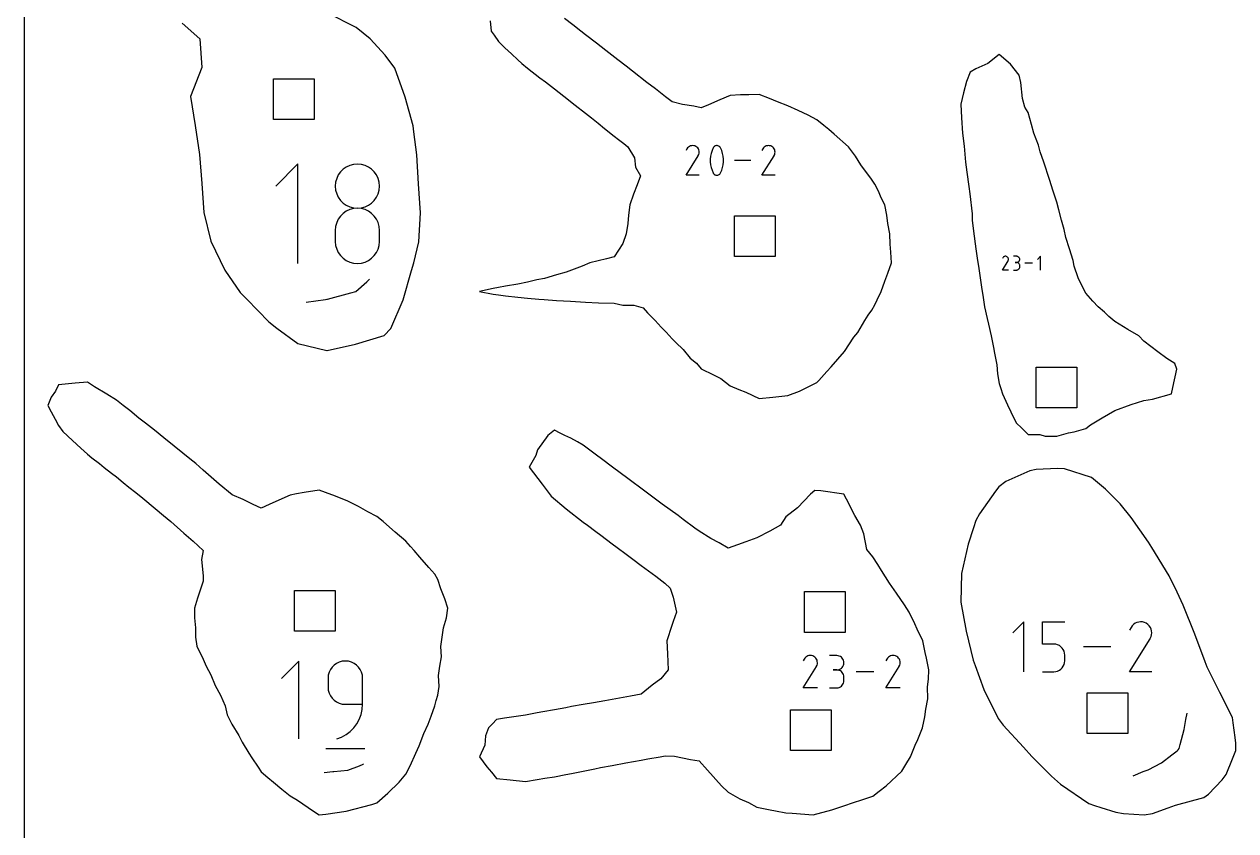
# Model space of a CAD drawing. Extents: x 0 to 12.2, y 0 to 12.
# Drawn here: x 0 to 4.762, y 4.791 to 7.96 of the extents above; entities that cross this region are included whole.
import ezdxf

# ---------------------------------------------------------------- set-up
doc = ezdxf.new("R2010")
doc.units = 0

msp = doc.modelspace()

# ---------------------------------------------------------------- linework, layer by layer
at = {"layer": 'annotation', "color": 1}
for p, q in [((2.610657, 7.47714), (2.60742, 7.473946)), ((2.614335, 7.479676), (2.610657, 7.47714)), ((2.618354, 7.481528), (2.614335, 7.479676)), ((2.622617, 7.482672), (2.618354, 7.481528)), ((2.627026, 7.483081), (2.622617, 7.482672)), ((2.631481, 7.48273), (2.627026, 7.483081)), ((2.635884, 7.481594), (2.631481, 7.48273)), ((2.640137, 7.479647), (2.635884, 7.481594)), ((2.643941, 7.476946), (2.640137, 7.479647)), ((2.640137, 7.479647), (2.640137, 7.479647)), ((2.647122, 7.473704), (2.643941, 7.476946)), ((2.711316, 7.478488), (2.70944, 7.476355)), ((2.7135, 7.48023), (2.711316, 7.478488)), ((2.71593, 7.481561), (2.7135, 7.48023)), ((2.718545, 7.48246), (2.71593, 7.481561)), ((2.721282, 7.482906), (2.718545, 7.48246)), ((2.724079, 7.48288), (2.721282, 7.482906)), ((2.726874, 7.482359), (2.724079, 7.48288)), ((2.729605, 7.481324), (2.726874, 7.482359)), ((2.730651, 7.480775), (2.729605, 7.481324)), ((2.729605, 7.481324), (2.729605, 7.481324)), ((2.731654, 7.480144), (2.730651, 7.480775)), ((2.73261, 7.479436), (2.731654, 7.480144)), ((2.733514, 7.478657), (2.73261, 7.479436)), ((2.734362, 7.477811), (2.733514, 7.478657)), ((2.735147, 7.476903), (2.734362, 7.477811)), ((2.735866, 7.475939), (2.735147, 7.476903)), ((2.908901, 7.47714), (2.905664, 7.473946)), ((2.912578, 7.479676), (2.908901, 7.47714)), ((2.916598, 7.481528), (2.912578, 7.479676)), ((2.920861, 7.482672), (2.916598, 7.481528)), ((2.925269, 7.483081), (2.920861, 7.482672)), ((2.929724, 7.48273), (2.925269, 7.483081)), ((2.934128, 7.481594), (2.929724, 7.48273)), ((2.938381, 7.479647), (2.934128, 7.481594)), ((2.942185, 7.476946), (2.938381, 7.479647)), ((2.938381, 7.479647), (2.938381, 7.479647)), ((2.945366, 7.473704), (2.942185, 7.476946)), ((2.60125, 7.366501), (2.649093, 7.443523)), ((2.604722, 7.470121), (2.601323, 7.463599)), ((2.60742, 7.473946), (2.604722, 7.470121)), ((2.649651, 7.470022), (2.647122, 7.473704)), ((2.649093, 7.443523), (2.649151, 7.443594)), ((2.649093, 7.443523), (2.649093, 7.443523)), ((2.649151, 7.443594), (2.649206, 7.443665)), ((2.649206, 7.443665), (2.649258, 7.443738)), ((2.649258, 7.443738), (2.64931, 7.443812)), ((2.64931, 7.443812), (2.64936, 7.443889)), ((2.64936, 7.443889), (2.649409, 7.443968)), ((2.649409, 7.443968), (2.649457, 7.444052)), ((2.649457, 7.444052), (2.649506, 7.44414)), ((2.649506, 7.44414), (2.649554, 7.444232)), ((2.649554, 7.444232), (2.65153, 7.448473)), ((2.649554, 7.444232), (2.649554, 7.444232)), ((2.6515, 7.465998), (2.649651, 7.470022)), ((2.65264, 7.461732), (2.6515, 7.465998)), ((2.65153, 7.448473), (2.652684, 7.45287)), ((2.653044, 7.457323), (2.65264, 7.461732)), ((2.652684, 7.45287), (2.653044, 7.457323)), ((2.69788, 7.441497), (2.696763, 7.430332)), ((2.696763, 7.430332), (2.696763, 7.419121)), ((2.700115, 7.452529), (2.69788, 7.441497)), ((2.703466, 7.463343), (2.700115, 7.452529)), ((2.707935, 7.473853), (2.703466, 7.463343)), ((2.70944, 7.476355), (2.707935, 7.473853)), ((2.707935, 7.473853), (2.707935, 7.473853)), ((2.736514, 7.474923), (2.735866, 7.475939)), ((2.737085, 7.47386), (2.736514, 7.474923)), ((2.741575, 7.463329), (2.737085, 7.47386)), ((2.737085, 7.47386), (2.737085, 7.47386)), ((2.744943, 7.452499), (2.741575, 7.463329)), ((2.747189, 7.441455), (2.744943, 7.452499)), ((2.748311, 7.430285), (2.747189, 7.441455)), ((2.748311, 7.419074), (2.748311, 7.430285)), ((2.899493, 7.366501), (2.947337, 7.443523)), ((2.902966, 7.470121), (2.899567, 7.463599)), ((2.905664, 7.473946), (2.902966, 7.470121)), ((2.947895, 7.470022), (2.945366, 7.473704)), ((2.947337, 7.443523), (2.947394, 7.443594)), ((2.947337, 7.443523), (2.947337, 7.443523)), ((2.947394, 7.443594), (2.947449, 7.443665)), ((2.947449, 7.443665), (2.947502, 7.443738)), ((2.947502, 7.443738), (2.947553, 7.443812)), ((2.947553, 7.443812), (2.947603, 7.443889)), ((2.947603, 7.443889), (2.947652, 7.443968)), ((2.947652, 7.443968), (2.947701, 7.444052)), ((2.947701, 7.444052), (2.947749, 7.44414)), ((2.947749, 7.44414), (2.947798, 7.444232)), ((2.947798, 7.444232), (2.949773, 7.448473)), ((2.947798, 7.444232), (2.947798, 7.444232)), ((2.949744, 7.465998), (2.947895, 7.470022)), ((2.950884, 7.461732), (2.949744, 7.465998)), ((2.949773, 7.448473), (2.950927, 7.45287)), ((2.951288, 7.457323), (2.950884, 7.461732)), ((2.950927, 7.45287), (2.951288, 7.457323)), ((1.075984, 7.411158), (0.989031, 7.324182)), ((1.075984, 7.020033), (1.075984, 7.411158)), ((1.253565, 7.390234), (1.243092, 7.379769)), ((1.265689, 7.398807), (1.253565, 7.390234)), ((1.279217, 7.405237), (1.265689, 7.398807)), ((1.293903, 7.409278), (1.279217, 7.405237)), ((1.309498, 7.41068), (1.293903, 7.409278)), ((1.325093, 7.409278), (1.309498, 7.41068)), ((1.309498, 7.41068), (1.309498, 7.41068)), ((1.339778, 7.405237), (1.325093, 7.409278)), ((1.353306, 7.398807), (1.339778, 7.405237)), ((1.36543, 7.390234), (1.353306, 7.398807)), ((1.375903, 7.379769), (1.36543, 7.390234)), ((2.696763, 7.419121), (2.69788, 7.40795)), ((2.69788, 7.40795), (2.700115, 7.396905)), ((2.700115, 7.396905), (2.703466, 7.386073)), ((2.703466, 7.386073), (2.707935, 7.37554)), ((2.737085, 7.375548), (2.741575, 7.386059)), ((2.741575, 7.386059), (2.744943, 7.396875)), ((2.744943, 7.396875), (2.747189, 7.407908)), ((2.747189, 7.407908), (2.748311, 7.419074)), ((2.855777, 7.424793), (2.792032, 7.424793)), ((1.224045, 7.339501), (1.222643, 7.323949)), ((1.228085, 7.354154), (1.224045, 7.339501)), ((1.234516, 7.36766), (1.228085, 7.354154)), ((1.243092, 7.379769), (1.234516, 7.36766)), ((1.384479, 7.36766), (1.375903, 7.379769)), ((1.39091, 7.354154), (1.384479, 7.36766)), ((1.39495, 7.339501), (1.39091, 7.354154)), ((1.396352, 7.323949), (1.39495, 7.339501)), ((2.653027, 7.366501), (2.60125, 7.366501)), ((2.707935, 7.37554), (2.707935, 7.37554)), ((2.707935, 7.37554), (2.708504, 7.37448)), ((2.708504, 7.37448), (2.709147, 7.373469)), ((2.709147, 7.373469), (2.709861, 7.37251)), ((2.709861, 7.37251), (2.710642, 7.371608)), ((2.710642, 7.371608), (2.71149, 7.370764)), ((2.71149, 7.370764), (2.7124, 7.369982)), ((2.7124, 7.369982), (2.71337, 7.369266)), ((2.71337, 7.369266), (2.714398, 7.368617)), ((2.714398, 7.368617), (2.71548, 7.368039)), ((2.71548, 7.368039), (2.71548, 7.368039)), ((2.71548, 7.368039), (2.71819, 7.367026)), ((2.71819, 7.367026), (2.720969, 7.366523)), ((2.720969, 7.366523), (2.723754, 7.366509)), ((2.723754, 7.366509), (2.726483, 7.366964)), ((2.726483, 7.366964), (2.729093, 7.367866)), ((2.729093, 7.367866), (2.731521, 7.369197)), ((2.731521, 7.369197), (2.733704, 7.370934)), ((2.733704, 7.370934), (2.73558, 7.373058)), ((2.73558, 7.373058), (2.737085, 7.375548)), ((2.737085, 7.375548), (2.737085, 7.375548)), ((2.951271, 7.366501), (2.899493, 7.366501)), ((1.222643, 7.323949), (1.222643, 7.323949)), ((1.222643, 7.323949), (1.224046, 7.308324)), ((1.224046, 7.308324), (1.228088, 7.293614)), ((1.228088, 7.293614), (1.234521, 7.280065)), ((1.384474, 7.280065), (1.390908, 7.293614)), ((1.390908, 7.293614), (1.394949, 7.308324)), ((1.394949, 7.308324), (1.396352, 7.323949)), ((1.396352, 7.323949), (1.396352, 7.323949)), ((1.234521, 7.280065), (1.2431, 7.267925)), ((1.2431, 7.267925), (1.253575, 7.257439)), ((1.253575, 7.257439), (1.2657, 7.248854)), ((1.2657, 7.248854), (1.279227, 7.242417)), ((1.279227, 7.242417), (1.293909, 7.238374)), ((1.325086, 7.238374), (1.339768, 7.242417)), ((1.339768, 7.242417), (1.353295, 7.248854)), ((1.353295, 7.248854), (1.36542, 7.257439)), ((1.36542, 7.257439), (1.375895, 7.267925)), ((1.375895, 7.267925), (1.384474, 7.280065)), ((1.234516, 7.193886), (1.228085, 7.180342)), ((1.243092, 7.206023), (1.234516, 7.193886)), ((1.253565, 7.216507), (1.243092, 7.206023)), ((1.265689, 7.22509), (1.253565, 7.216507)), ((1.279217, 7.231527), (1.265689, 7.22509)), ((1.293903, 7.235569), (1.279217, 7.231527)), ((1.309498, 7.236972), (1.293903, 7.235569)), ((1.293909, 7.238374), (1.309498, 7.236972)), ((1.309498, 7.236972), (1.325086, 7.238374)), ((1.325093, 7.23557), (1.309498, 7.236972)), ((1.309498, 7.236972), (1.309498, 7.236972)), ((1.309498, 7.236972), (1.309498, 7.236972)), ((1.339778, 7.23153), (1.325093, 7.23557)), ((1.353306, 7.225096), (1.339778, 7.23153)), ((1.36543, 7.216515), (1.353306, 7.225096)), ((1.375903, 7.206033), (1.36543, 7.216515)), ((1.384479, 7.193897), (1.375903, 7.206033)), ((1.39091, 7.180352), (1.384479, 7.193897)), ((1.224045, 7.165637), (1.222643, 7.15002)), ((1.222643, 7.15002), (1.222643, 7.106752)), ((1.228085, 7.180342), (1.224045, 7.165637)), ((1.39495, 7.165644), (1.39091, 7.180352)), ((1.396352, 7.15002), (1.39495, 7.165644)), ((1.396352, 7.106752), (1.396352, 7.15002)), ((1.396352, 7.15002), (1.396352, 7.15002)), ((1.222643, 7.106752), (1.222643, 7.106752)), ((1.222643, 7.106752), (1.224046, 7.091135)), ((1.394949, 7.091135), (1.396352, 7.106752)), ((1.224046, 7.091135), (1.228088, 7.076448)), ((1.228088, 7.076448), (1.234521, 7.062932)), ((1.234521, 7.062932), (1.2431, 7.05083)), ((1.2431, 7.05083), (1.253575, 7.040385)), ((1.36542, 7.040385), (1.375895, 7.05083)), ((1.375895, 7.05083), (1.384474, 7.062932)), ((1.384474, 7.062932), (1.390908, 7.076448)), ((1.390908, 7.076448), (1.394949, 7.091135)), ((3.854586, 7.047979), (3.852611, 7.04745)), ((3.856628, 7.048169), (3.854586, 7.047979)), ((3.858692, 7.048006), (3.856628, 7.048169)), ((3.860732, 7.04748), (3.858692, 7.048006)), ((3.900921, 7.048108), (3.888928, 7.048108)), ((3.903078, 7.047914), (3.900921, 7.048108)), ((3.905107, 7.047356), (3.903078, 7.047914)), ((3.994953, 7.04817), (3.982947, 7.036161)), ((3.994953, 6.994166), (3.994953, 7.04817)), ((1.253575, 7.040385), (1.2657, 7.031839)), ((1.2657, 7.031839), (1.279227, 7.025435)), ((1.279227, 7.025435), (1.293909, 7.021415)), ((1.293909, 7.021415), (1.309498, 7.020021)), ((1.309498, 7.020021), (1.325086, 7.021415)), ((1.309498, 7.020021), (1.309498, 7.020021)), ((1.325086, 7.021415), (1.339768, 7.025435)), ((1.339768, 7.025435), (1.353295, 7.031839)), ((1.353295, 7.031839), (1.36542, 7.040385)), ((3.844688, 6.994165), (3.866851, 7.029844)), ((3.846297, 7.042165), (3.844722, 7.039144)), ((3.847546, 7.043937), (3.846297, 7.042165)), ((3.849046, 7.045417), (3.847546, 7.043937)), ((3.850749, 7.046591), (3.849046, 7.045417)), ((3.852611, 7.04745), (3.850749, 7.046591)), ((3.862702, 7.046578), (3.860732, 7.04748)), ((3.864464, 7.045327), (3.862702, 7.046578)), ((3.862702, 7.046578), (3.862702, 7.046578)), ((3.865937, 7.043825), (3.864464, 7.045327)), ((3.867109, 7.042119), (3.865937, 7.043825)), ((3.866851, 7.029844), (3.866877, 7.029877)), ((3.866851, 7.029844), (3.866851, 7.029844)), ((3.866877, 7.029877), (3.866902, 7.02991)), ((3.866902, 7.02991), (3.866927, 7.029944)), ((3.866927, 7.029944), (3.866951, 7.029978)), ((3.866951, 7.029978), (3.866974, 7.030014)), ((3.866974, 7.030014), (3.866997, 7.030051)), ((3.866997, 7.030051), (3.867019, 7.030089)), ((3.867019, 7.030089), (3.867041, 7.03013)), ((3.867041, 7.03013), (3.867064, 7.030173)), ((3.867064, 7.030173), (3.867979, 7.032138)), ((3.867064, 7.030173), (3.867064, 7.030173)), ((3.867965, 7.040255), (3.867109, 7.042119)), ((3.868494, 7.038279), (3.867965, 7.040255)), ((3.867979, 7.032138), (3.868514, 7.034174)), ((3.868681, 7.036237), (3.868494, 7.038279)), ((3.868514, 7.034174), (3.868681, 7.036237)), ((3.900921, 7.024123), (3.894916, 7.024123)), ((3.894916, 7.024123), (3.900921, 7.024123)), ((3.900921, 7.024123), (3.903078, 7.024316)), ((3.903078, 7.023929), (3.900921, 7.024123)), ((3.900921, 7.024123), (3.900921, 7.024123)), ((3.903078, 7.024316), (3.905107, 7.024875)), ((3.905107, 7.023371), (3.903078, 7.023929)), ((3.906976, 7.046468), (3.905107, 7.047356)), ((3.905107, 7.024875), (3.906976, 7.025763)), ((3.906976, 7.022483), (3.905107, 7.023371)), ((3.908649, 7.045285), (3.906976, 7.046468)), ((3.906976, 7.025763), (3.908649, 7.026949)), ((3.908649, 7.0213), (3.906976, 7.022483)), ((3.910094, 7.04384), (3.908649, 7.045285)), ((3.908649, 7.026949), (3.910094, 7.028397)), ((3.910094, 7.019855), (3.908649, 7.0213)), ((3.911277, 7.042168), (3.910094, 7.04384)), ((3.910094, 7.028397), (3.911277, 7.030073)), ((3.911277, 7.018183), (3.910094, 7.019855)), ((3.912163, 7.040303), (3.911277, 7.042168)), ((3.911277, 7.030073), (3.912163, 7.031944)), ((3.912163, 7.016318), (3.911277, 7.018183)), ((3.911277, 7.000106), (3.912163, 7.001971)), ((3.91272, 7.038279), (3.912163, 7.040303)), ((3.912163, 7.031944), (3.91272, 7.033975)), ((3.91272, 7.014295), (3.912163, 7.016318)), ((3.912163, 7.001971), (3.91272, 7.003994)), ((3.912913, 7.036132), (3.91272, 7.038279)), ((3.91272, 7.033975), (3.912913, 7.036132)), ((3.912913, 7.012147), (3.91272, 7.014295)), ((3.91272, 7.003994), (3.912913, 7.006143)), ((3.912913, 7.036132), (3.912913, 7.036132)), ((3.912913, 7.006143), (3.912913, 7.012147)), ((3.912913, 7.012147), (3.912913, 7.012147)), ((3.962699, 7.021168), (3.93317, 7.021168)), ((1.347031, 6.948237), (1.356809, 6.95799)), ((3.868673, 6.994165), (3.844688, 6.994165)), ((3.888928, 6.994167), (3.900921, 6.994167)), ((3.900921, 6.994167), (3.903078, 6.994361)), ((3.900921, 6.994167), (3.900921, 6.994167)), ((3.903078, 6.994361), (3.905107, 6.994918)), ((3.905107, 6.994918), (3.906976, 6.995806)), ((3.906976, 6.995806), (3.908649, 6.996989)), ((3.908649, 6.996989), (3.910094, 6.998434)), ((3.910094, 6.998434), (3.911277, 7.000106)), ((1.28382, 6.904461), (1.303961, 6.910421)), ((1.303961, 6.910421), (1.347031, 6.948237)), ((1.108065, 6.867282), (1.183609, 6.878663)), ((1.183609, 6.878663), (1.18903, 6.879428)), ((1.18903, 6.879428), (1.190179, 6.879586)), ((1.190179, 6.879586), (1.191572, 6.87999)), ((1.191572, 6.87999), (1.28382, 6.904461)), ((3.929436, 5.611741), (3.88579, 5.568083)), ((3.929436, 5.415416), (3.929436, 5.611741)), ((4.003052, 5.524315), (4.003052, 5.611741)), ((4.003052, 5.611741), (4.090244, 5.611741)), ((4.350698, 5.58991), (4.344973, 5.578928)), ((4.355241, 5.596353), (4.350698, 5.58991)), ((4.360692, 5.601731), (4.355241, 5.596353)), ((4.366884, 5.606001), (4.360692, 5.601731)), ((4.373653, 5.609121), (4.366884, 5.606001)), ((4.380832, 5.611047), (4.373653, 5.609121)), ((4.388256, 5.611736), (4.380832, 5.611047)), ((4.395758, 5.611146), (4.388256, 5.611736)), ((4.403174, 5.609232), (4.395758, 5.611146)), ((4.410336, 5.605953), (4.403174, 5.609232)), ((4.416742, 5.601404), (4.410336, 5.605953)), ((4.410336, 5.605953), (4.410336, 5.605953)), ((4.422098, 5.595945), (4.416742, 5.601404)), ((4.426357, 5.589744), (4.422098, 5.595945)), ((4.429471, 5.582968), (4.426357, 5.589744)), ((4.431391, 5.575784), (4.429471, 5.582968)), ((4.432072, 5.568359), (4.431391, 5.575784)), ((4.046648, 5.524315), (4.003052, 5.524315)), ((4.054476, 5.523615), (4.046648, 5.524315)), ((4.344849, 5.415415), (4.425418, 5.54512)), ((4.425418, 5.54512), (4.425514, 5.545239)), ((4.425418, 5.54512), (4.425418, 5.54512)), ((4.425514, 5.545239), (4.425607, 5.545359)), ((4.425607, 5.545359), (4.425696, 5.545482)), ((4.425696, 5.545482), (4.425782, 5.545607)), ((4.425782, 5.545607), (4.425866, 5.545736)), ((4.425866, 5.545736), (4.425949, 5.545871)), ((4.425949, 5.545871), (4.426031, 5.546011)), ((4.426031, 5.546011), (4.426112, 5.546159)), ((4.426112, 5.546159), (4.426194, 5.546314)), ((4.426194, 5.546314), (4.42952, 5.553457)), ((4.426194, 5.546314), (4.426194, 5.546314)), ((4.42952, 5.553457), (4.431464, 5.560861)), ((4.431464, 5.560861), (4.432072, 5.568359)), ((3.079952, 5.477682), (3.075567, 5.475661)), ((3.084603, 5.47893), (3.079952, 5.477682)), ((3.089412, 5.479376), (3.084603, 5.47893)), ((3.094272, 5.478994), (3.089412, 5.479376)), ((3.099075, 5.477754), (3.094272, 5.478994)), ((3.103715, 5.47563), (3.099075, 5.477754)), ((3.19372, 5.479232), (3.165478, 5.479232)), ((3.198799, 5.478776), (3.19372, 5.479232)), ((3.203579, 5.477462), (3.198799, 5.478776)), ((3.207979, 5.475371), (3.203579, 5.477462)), ((3.405555, 5.477682), (3.40117, 5.475661)), ((3.410206, 5.47893), (3.405555, 5.477682)), ((3.415015, 5.479376), (3.410206, 5.47893)), ((3.419875, 5.478994), (3.415015, 5.479376)), ((3.424678, 5.477754), (3.419875, 5.478994)), ((3.429318, 5.47563), (3.424678, 5.477754)), ((4.061847, 5.521597), (4.054476, 5.523615)), ((4.068637, 5.518382), (4.061847, 5.521597)), ((4.074723, 5.514092), (4.068637, 5.518382)), ((4.07998, 5.50885), (4.074723, 5.514092)), ((4.084285, 5.502775), (4.07998, 5.50885)), ((4.087513, 5.495991), (4.084285, 5.502775)), ((4.089541, 5.488619), (4.087513, 5.495991)), ((4.090244, 5.48078), (4.089541, 5.488619)), ((4.090244, 5.459062), (4.090244, 5.48078)), ((4.090244, 5.48078), (4.090244, 5.48078)), ((4.271231, 5.513579), (4.163884, 5.513579)), ((1.079426, 5.45775), (1.011397, 5.389703)), ((1.079426, 5.151747), (1.079426, 5.45775)), ((1.210153, 5.433534), (1.203441, 5.424036)), ((1.218348, 5.441738), (1.210153, 5.433534)), ((1.227835, 5.448454), (1.218348, 5.441738)), ((1.238418, 5.45349), (1.227835, 5.448454)), ((1.249904, 5.456653), (1.238418, 5.45349)), ((1.2621, 5.45775), (1.249904, 5.456653)), ((1.274321, 5.456653), (1.2621, 5.45775)), ((1.2621, 5.45775), (1.2621, 5.45775)), ((1.285821, 5.45349), (1.274321, 5.456653)), ((1.296408, 5.448454), (1.285821, 5.45349)), ((1.305891, 5.441738), (1.296408, 5.448454)), ((1.314079, 5.433534), (1.305891, 5.441738)), ((1.32078, 5.424036), (1.314079, 5.433534)), ((3.061293, 5.352199), (3.113486, 5.436222)), ((3.065081, 5.465238), (3.061373, 5.458123)), ((3.068024, 5.469411), (3.065081, 5.465238)), ((3.071556, 5.472895), (3.068024, 5.469411)), ((3.075567, 5.475661), (3.071556, 5.472895)), ((3.107865, 5.472683), (3.103715, 5.47563)), ((3.103715, 5.47563), (3.103715, 5.47563)), ((3.111335, 5.469147), (3.107865, 5.472683)), ((3.114094, 5.46513), (3.111335, 5.469147)), ((3.113486, 5.436222), (3.113548, 5.436299)), ((3.113486, 5.436222), (3.113486, 5.436222)), ((3.113548, 5.436299), (3.113608, 5.436377)), ((3.113608, 5.436377), (3.113665, 5.436457)), ((3.113665, 5.436457), (3.113721, 5.436538)), ((3.113721, 5.436538), (3.113776, 5.436621)), ((3.113776, 5.436621), (3.113829, 5.436708)), ((3.113829, 5.436708), (3.113882, 5.436799)), ((3.113882, 5.436799), (3.113935, 5.436895)), ((3.113935, 5.436895), (3.113988, 5.436996)), ((3.113988, 5.436996), (3.116143, 5.441623)), ((3.113988, 5.436996), (3.113988, 5.436996)), ((3.116111, 5.46074), (3.114094, 5.46513)), ((3.117355, 5.456086), (3.116111, 5.46074)), ((3.116143, 5.441623), (3.117402, 5.446419)), ((3.117796, 5.451276), (3.117355, 5.456086)), ((3.117402, 5.446419), (3.117796, 5.451276)), ((3.21192, 5.472584), (3.207979, 5.475371)), ((3.207979, 5.426612), (3.21192, 5.429404)), ((3.215323, 5.469181), (3.21192, 5.472584)), ((3.21192, 5.429404), (3.215323, 5.432813)), ((3.218108, 5.465243), (3.215323, 5.469181)), ((3.215323, 5.432813), (3.218108, 5.436761)), ((3.220196, 5.460852), (3.218108, 5.465243)), ((3.218108, 5.436761), (3.220196, 5.441166)), ((3.221507, 5.456087), (3.220196, 5.460852)), ((3.220196, 5.441166), (3.221507, 5.445949)), ((3.221962, 5.45103), (3.221507, 5.456087)), ((3.221507, 5.445949), (3.221962, 5.45103)), ((3.221962, 5.45103), (3.221962, 5.45103)), ((3.386896, 5.352199), (3.439088, 5.436222)), ((3.390684, 5.465238), (3.386976, 5.458123)), ((3.393627, 5.469411), (3.390684, 5.465238)), ((3.397158, 5.472895), (3.393627, 5.469411)), ((3.40117, 5.475661), (3.397158, 5.472895)), ((3.433468, 5.472683), (3.429318, 5.47563)), ((3.429318, 5.47563), (3.429318, 5.47563)), ((3.436938, 5.469147), (3.433468, 5.472683)), ((3.439697, 5.46513), (3.436938, 5.469147)), ((3.439088, 5.436222), (3.439151, 5.436299)), ((3.439088, 5.436222), (3.439088, 5.436222)), ((3.439151, 5.436299), (3.439211, 5.436377)), ((3.439211, 5.436377), (3.439268, 5.436457)), ((3.439268, 5.436457), (3.439324, 5.436538)), ((3.439324, 5.436538), (3.439379, 5.436621)), ((3.439379, 5.436621), (3.439432, 5.436708)), ((3.439432, 5.436708), (3.439485, 5.436799)), ((3.439485, 5.436799), (3.439538, 5.436895)), ((3.439538, 5.436895), (3.439591, 5.436996)), ((3.439591, 5.436996), (3.441746, 5.441623)), ((3.439591, 5.436996), (3.439591, 5.436996)), ((3.441714, 5.46074), (3.439697, 5.46513)), ((3.442958, 5.456086), (3.441714, 5.46074)), ((3.441746, 5.441623), (3.443005, 5.446419)), ((3.443398, 5.451276), (3.442958, 5.456086)), ((3.443005, 5.446419), (3.443398, 5.451276)), ((4.074718, 5.425685), (4.079976, 5.430946)), ((4.079976, 5.430946), (4.084282, 5.437038)), ((4.084282, 5.437038), (4.087511, 5.443837)), ((4.087511, 5.443837), (4.08954, 5.451219)), ((4.08954, 5.451219), (4.090244, 5.459062)), ((1.195245, 5.401927), (1.194148, 5.389703)), ((1.194148, 5.389703), (1.194148, 5.355679)), ((1.198408, 5.413436), (1.195245, 5.401927)), ((1.203441, 5.424036), (1.198408, 5.413436)), ((1.325804, 5.413436), (1.32078, 5.424036)), ((1.328958, 5.401927), (1.325804, 5.413436)), ((1.330052, 5.389703), (1.328958, 5.401927)), ((1.330052, 5.287651), (1.330052, 5.389703)), ((1.330052, 5.389703), (1.330052, 5.389703)), ((3.19372, 5.422748), (3.179579, 5.422748)), ((3.179579, 5.422748), (3.19372, 5.422748)), ((3.19372, 5.422748), (3.198799, 5.423204)), ((3.198799, 5.422293), (3.19372, 5.422748)), ((3.19372, 5.422748), (3.19372, 5.422748)), ((3.198799, 5.423204), (3.203579, 5.424519)), ((3.203579, 5.420979), (3.198799, 5.422293)), ((3.203579, 5.424519), (3.207979, 5.426612)), ((3.207979, 5.418888), (3.203579, 5.420979)), ((3.21192, 5.4161), (3.207979, 5.418888)), ((3.215323, 5.412697), (3.21192, 5.4161)), ((3.218108, 5.40876), (3.215323, 5.412697)), ((3.220196, 5.404368), (3.218108, 5.40876)), ((3.221507, 5.399604), (3.220196, 5.404368)), ((3.221962, 5.394547), (3.221507, 5.399604)), ((3.221962, 5.380406), (3.221962, 5.394547)), ((3.221962, 5.394547), (3.221962, 5.394547)), ((3.339206, 5.41579), (3.269666, 5.41579)), ((4.003052, 5.415416), (4.046648, 5.415416)), ((4.046648, 5.415416), (4.054473, 5.41612)), ((4.046648, 5.415416), (4.046648, 5.415416)), ((4.054473, 5.41612), (4.061842, 5.418148)), ((4.061842, 5.418148), (4.068632, 5.421377)), ((4.068632, 5.421377), (4.074718, 5.425685)), ((4.432042, 5.415415), (4.344849, 5.415415)), ((1.194148, 5.355679), (1.194148, 5.355679)), ((1.194148, 5.355679), (1.195245, 5.343455)), ((1.195245, 5.343455), (1.198408, 5.331948)), ((3.117776, 5.352199), (3.061293, 5.352199)), ((3.165478, 5.352204), (3.19372, 5.352204)), ((3.19372, 5.352204), (3.198799, 5.35266)), ((3.19372, 5.352204), (3.19372, 5.352204)), ((3.198799, 5.35266), (3.203579, 5.353973)), ((3.203579, 5.353973), (3.207979, 5.356063)), ((3.207979, 5.356063), (3.21192, 5.358849)), ((3.21192, 5.358849), (3.215323, 5.362252)), ((3.215323, 5.362252), (3.218108, 5.366189)), ((3.218108, 5.366189), (3.220196, 5.370581)), ((3.220196, 5.370581), (3.221507, 5.375347)), ((3.221507, 5.375347), (3.221962, 5.380406)), ((3.443379, 5.352199), (3.386896, 5.352199)), ((1.198408, 5.331948), (1.203441, 5.321351)), ((1.203441, 5.321351), (1.210153, 5.311856)), ((1.210153, 5.311856), (1.218348, 5.303655)), ((1.218348, 5.303655), (1.227835, 5.296942)), ((1.227835, 5.296942), (1.238418, 5.291908)), ((1.238418, 5.291908), (1.249904, 5.288747)), ((1.249904, 5.288747), (1.2621, 5.287651)), ((1.2621, 5.287651), (1.330052, 5.287651)), ((1.328547, 5.267019), (1.330052, 5.287651)), ((1.317064, 5.228407), (1.324157, 5.247188)), ((1.324157, 5.247188), (1.328547, 5.267019)), ((4.565594, 5.22752), (4.571653, 5.252717)), ((1.28142, 5.180862), (1.295512, 5.194995)), ((1.295512, 5.194995), (1.307455, 5.210927)), ((1.307455, 5.210927), (1.317064, 5.228407)), ((4.559018, 5.188133), (4.565594, 5.22752)), ((1.228095, 5.151747), (1.247528, 5.158988)), ((1.228095, 5.151747), (1.228095, 5.151747)), ((1.247528, 5.158988), (1.265364, 5.168777)), ((1.265364, 5.168777), (1.28142, 5.180862)), ((4.542932, 5.129869), (4.559018, 5.188133)), ((1.185657, 5.113497), (1.338659, 5.113497)), ((4.510252, 5.08888), (4.531781, 5.104222)), ((4.531781, 5.104222), (4.535696, 5.108982)), ((4.535696, 5.108982), (4.539614, 5.113741)), ((4.539614, 5.113741), (4.542932, 5.129869)), ((1.317404, 5.046166), (1.331766, 5.053021)), ((1.331766, 5.053021), (1.332908, 5.053622)), ((4.418, 5.029955), (4.470394, 5.057316)), ((4.470394, 5.057316), (4.510252, 5.08888)), ((1.179132, 5.019744), (1.213537, 5.023166)), ((1.213537, 5.023166), (1.217105, 5.023579)), ((1.217105, 5.023579), (1.272486, 5.028936)), ((1.272486, 5.028936), (1.317404, 5.046166)), ((4.358633, 5.006963), (4.398662, 5.022991)), ((4.398662, 5.022991), (4.418, 5.029955))]:
    msp.add_line(p, q, dxfattribs=at)
at = {"layer": 'boundary', "color": 5}
for p, q in [((1.304551, 7.947312), (1.191091, 8.004248)), ((0.620746, 7.963825), (0.690526, 7.903104)), ((1.831972, 7.97396), (1.835185, 7.933288)), ((2.155736, 7.957819), (2.123305, 7.98307)), ((2.187218, 7.933288), (2.155736, 7.957819)), ((1.359628, 7.902219), (1.304551, 7.947312)), ((1.835185, 7.933288), (1.846664, 7.916523)), ((1.846664, 7.916523), (1.864263, 7.891646)), ((2.205604, 7.918975), (2.187218, 7.933288)), ((2.249376, 7.884959), (2.205604, 7.918975)), ((0.690526, 7.903104), (0.698083, 7.789542)), ((1.418172, 7.838932), (1.359628, 7.902219)), ((1.864263, 7.891646), (1.889036, 7.867738)), ((1.889036, 7.867738), (1.915128, 7.843415)), ((2.285904, 7.856619), (2.249376, 7.884959)), ((1.457217, 7.787962), (1.418172, 7.838932)), ((1.915128, 7.843415), (1.9399, 7.819508)), ((1.9399, 7.819508), (1.9558, 7.805945)), ((2.333727, 7.819508), (2.285904, 7.856619)), ((2.365356, 7.794972), (2.333727, 7.819508)), ((3.83175, 7.841477), (3.787595, 7.805633)), ((3.876082, 7.803599), (3.83175, 7.841477)), ((0.698083, 7.789542), (0.653406, 7.675833)), ((1.497002, 7.673053), (1.457217, 7.787962)), ((1.9558, 7.805945), (1.978044, 7.787157)), ((1.978044, 7.787157), (2.026506, 7.74992)), ((2.391292, 7.774988), (2.365356, 7.794972)), ((2.447482, 7.731456), (2.391292, 7.774988)), ((3.71797, 7.771569), (3.703545, 7.73434)), ((3.740964, 7.784736), (3.71797, 7.771569)), ((3.787595, 7.805633), (3.740964, 7.784736)), ((3.910428, 7.759473), (3.876082, 7.803599)), ((2.026506, 7.74992), (2.048257, 7.733337)), ((2.048257, 7.733337), (2.084018, 7.705728)), ((2.480885, 7.705728), (2.447482, 7.731456)), ((3.703545, 7.73434), (3.692226, 7.690547)), ((3.917231, 7.731173), (3.910428, 7.759473)), ((3.923373, 7.66785), (3.917231, 7.731173)), ((0.653406, 7.675833), (0.671925, 7.562498)), ((1.528284, 7.560722), (1.497002, 7.673053)), ((2.084018, 7.705728), (2.120752, 7.676886)), ((2.120752, 7.676886), (2.164995, 7.642275)), ((2.52059, 7.675068), (2.480885, 7.705728)), ((2.546944, 7.654542), (2.52059, 7.675068)), ((2.774504, 7.679927), (2.734151, 7.663378)), ((2.815176, 7.68206), (2.774504, 7.679927)), ((2.847612, 7.682009), (2.815176, 7.68206)), ((2.888284, 7.684141), (2.847612, 7.682009)), ((2.928957, 7.668394), (2.888284, 7.684141)), ((2.961392, 7.655397), (2.928957, 7.668394)), ((3.692226, 7.690547), (3.680861, 7.645693)), ((3.933085, 7.634582), (3.923373, 7.66785)), ((2.164995, 7.642275), (2.205604, 7.610394)), ((2.587007, 7.644229), (2.546944, 7.654542)), ((2.631986, 7.638553), (2.587007, 7.644229)), ((2.660724, 7.631931), (2.631986, 7.638553)), ((2.689172, 7.643734), (2.660724, 7.631931)), ((2.734151, 7.663378), (2.689172, 7.643734)), ((3.002064, 7.63965), (2.961392, 7.655397)), ((3.041822, 7.621002), (3.002064, 7.63965)), ((3.081669, 7.602147), (3.041822, 7.621002)), ((3.680861, 7.645693), (3.684615, 7.592361)), ((3.94553, 7.613502), (3.933085, 7.634582)), ((2.205604, 7.610394), (2.229124, 7.591948)), ((2.229124, 7.591948), (2.255633, 7.570929)), ((3.115844, 7.584865), (3.081669, 7.602147)), ((3.143389, 7.562057), (3.115844, 7.584865)), ((3.684615, 7.592361), (3.68837, 7.531913)), ((3.958891, 7.565652), (3.94553, 7.613502)), ((0.671925, 7.562498), (0.688546, 7.448204)), ((1.531632, 7.537358), (1.528284, 7.560722)), ((1.543517, 7.446896), (1.531632, 7.537358)), ((2.255633, 7.570929), (2.281177, 7.550896)), ((2.281177, 7.550896), (2.319384, 7.520524)), ((3.163, 7.546065), (3.143389, 7.562057)), ((3.184173, 7.527775), (3.163, 7.546065)), ((3.239256, 7.478168), (3.184173, 7.527775)), ((3.68837, 7.531913), (3.693907, 7.481117)), ((3.968285, 7.531913), (3.958891, 7.565652)), ((3.986259, 7.485429), (3.968285, 7.531913)), ((2.319384, 7.520524), (2.335694, 7.507633)), ((2.335694, 7.507633), (2.356828, 7.491059)), ((2.356828, 7.491059), (2.373138, 7.478168)), ((2.373138, 7.478168), (2.398438, 7.434719)), ((3.267014, 7.441479), (3.239256, 7.478168)), ((3.693907, 7.481117), (3.699746, 7.418133)), ((3.993473, 7.458288), (3.986259, 7.485429)), ((0.688546, 7.448204), (0.698384, 7.334452)), ((1.550356, 7.33312), (1.543517, 7.446896)), ((2.398438, 7.434719), (2.402999, 7.397897)), ((3.288414, 7.408042), (3.267014, 7.441479)), ((4.008066, 7.418133), (3.993473, 7.458288)), ((2.402999, 7.397897), (2.421828, 7.364388)), ((3.330553, 7.350963), (3.288414, 7.408042)), ((3.699746, 7.418133), (3.705598, 7.378508)), ((4.029433, 7.350346), (4.008066, 7.418133)), ((0.698384, 7.334452), (0.706216, 7.220671)), ((2.421828, 7.364388), (2.408688, 7.328557)), ((3.343404, 7.331253), (3.330553, 7.350963)), ((3.705598, 7.378508), (3.712474, 7.321956)), ((4.044503, 7.304353), (4.029433, 7.350346)), ((1.557165, 7.218784), (1.550356, 7.33312)), ((2.395399, 7.291735), (2.380483, 7.250608)), ((2.408688, 7.328557), (2.395399, 7.291735)), ((3.357268, 7.304005), (3.343404, 7.331253)), ((3.368796, 7.277855), (3.357268, 7.304005)), ((3.712474, 7.321956), (3.716458, 7.293851)), ((3.716458, 7.293851), (3.726368, 7.214658)), ((4.052656, 7.280614), (4.044503, 7.304353)), ((2.380483, 7.250608), (2.375001, 7.209935)), ((3.382659, 7.250608), (3.368796, 7.277855)), ((3.390156, 7.209935), (3.382659, 7.250608)), ((4.05931, 7.261153), (4.052656, 7.280614)), ((4.066914, 7.230823), (4.05931, 7.261153)), ((0.706216, 7.220671), (0.733194, 7.107116)), ((1.551007, 7.104665), (1.557165, 7.218784)), ((2.375001, 7.209935), (2.372036, 7.1775)), ((3.394678, 7.1775), (3.390156, 7.209935)), ((3.726368, 7.214658), (3.726067, 7.190573)), ((4.076725, 7.190573), (4.066914, 7.230823)), ((2.372036, 7.1775), (2.366553, 7.136827)), ((3.402174, 7.136827), (3.394678, 7.1775)), ((3.726067, 7.190573), (3.731625, 7.146297)), ((3.731625, 7.146297), (3.740464, 7.076792)), ((4.087465, 7.153917), (4.076725, 7.190573)), ((4.094443, 7.122005), (4.087465, 7.153917)), ((0.733194, 7.107116), (0.788581, 6.993123)), ((1.531118, 7.022494), (1.551007, 7.104665)), ((2.352998, 7.098712), (2.319384, 7.046454)), ((2.366553, 7.136827), (2.352998, 7.098712)), ((3.40406, 7.096155), (3.402174, 7.136827)), ((3.406809, 7.06372), (3.40406, 7.096155)), ((4.108, 7.076792), (4.094443, 7.122005)), ((3.408695, 7.023047), (3.406809, 7.06372)), ((3.740464, 7.076792), (3.746591, 7.031)), ((4.123188, 7.031), (4.108, 7.076792)), ((1.522176, 6.991876), (1.531118, 7.022494)), ((2.192424, 7.009868), (2.129571, 6.9853)), ((2.223422, 7.023047), (2.192424, 7.009868)), ((2.288141, 7.038294), (2.223422, 7.023047)), ((2.319384, 7.046454), (2.288141, 7.038294)), ((3.394382, 6.982375), (3.408695, 7.023047)), ((3.746591, 7.031), (3.750932, 7.008805)), ((3.750932, 7.008805), (3.757058, 6.963012)), ((4.127048, 7.008805), (4.123188, 7.031)), ((4.142236, 6.963012), (4.127048, 7.008805)), ((0.788581, 6.993123), (0.84846, 6.906003)), ((1.489396, 6.876905), (1.522176, 6.991876)), ((2.014617, 6.955782), (1.978044, 6.946945)), ((2.044329, 6.960253), (2.014617, 6.955782)), ((2.091824, 6.97497), (2.044329, 6.960253)), ((2.129571, 6.9853), (2.091824, 6.97497)), ((3.38297, 6.94994), (3.394382, 6.982375)), ((3.757058, 6.963012), (3.763493, 6.91722)), ((4.160972, 6.925763), (4.142236, 6.963012)), ((0.84846, 6.906003), (0.874357, 6.879106)), ((1.843025, 6.920918), (1.789654, 6.909267)), ((1.789654, 6.909267), (1.843025, 6.899622)), ((1.864263, 6.925839), (1.843025, 6.920918)), ((1.892236, 6.931363), (1.864263, 6.925839)), ((1.9402, 6.939161), (1.892236, 6.931363)), ((1.978044, 6.946945), (1.9402, 6.939161)), ((3.352338, 6.87742), (3.368657, 6.909267)), ((3.368657, 6.909267), (3.38297, 6.94994)), ((3.763493, 6.91722), (3.767762, 6.895025)), ((4.17309, 6.903135), (4.160972, 6.925763)), ((0.874357, 6.879106), (0.961944, 6.790606)), ((1.440584, 6.763773), (1.489396, 6.876905)), ((1.843025, 6.899622), (1.864263, 6.896059)), ((1.864263, 6.896059), (1.892236, 6.893061)), ((1.892236, 6.893061), (1.9402, 6.887343)), ((1.9402, 6.887343), (1.978044, 6.883395)), ((1.978044, 6.883395), (2.022816, 6.880088)), ((2.022816, 6.880088), (2.044055, 6.878135)), ((2.044055, 6.878135), (2.091824, 6.874739)), ((2.091824, 6.874739), (2.146771, 6.871377)), ((2.146771, 6.871377), (2.205604, 6.867936)), ((2.205604, 6.867936), (2.256829, 6.865765)), ((2.256829, 6.865765), (2.319384, 6.8641)), ((2.319384, 6.8641), (2.353361, 6.855722)), ((3.331268, 6.836748), (3.343404, 6.857506)), ((3.343404, 6.857506), (3.352338, 6.87742)), ((3.767762, 6.895025), (3.774197, 6.849232)), ((4.199742, 6.872398), (4.17309, 6.903135)), ((4.22154, 6.849232), (4.199742, 6.872398)), ((2.353361, 6.855722), (2.395687, 6.856092)), ((2.395687, 6.856092), (2.433164, 6.845625)), ((2.433164, 6.845625), (2.450085, 6.825768)), ((2.450085, 6.825768), (2.479625, 6.795487)), ((3.304424, 6.795487), (3.31656, 6.816245)), ((3.31656, 6.816245), (3.331268, 6.836748)), ((3.774197, 6.849232), (3.784381, 6.80344)), ((4.245535, 6.828645), (4.22154, 6.849232)), ((4.262876, 6.812163), (4.245535, 6.828645)), ((4.28687, 6.791575), (4.262876, 6.812163)), ((0.961944, 6.790606), (0.993298, 6.765441)), ((0.993298, 6.765441), (1.075435, 6.705172)), ((1.415207, 6.73738), (1.440584, 6.763773)), ((2.479625, 6.795487), (2.503377, 6.769635)), ((2.503377, 6.769635), (2.523193, 6.749783)), ((3.276261, 6.748734), (3.304424, 6.795487)), ((3.784381, 6.80344), (3.790353, 6.781245)), ((3.790353, 6.781245), (3.800537, 6.735452)), ((4.337317, 6.760871), (4.28687, 6.791575)), ((1.30255, 6.702284), (1.415207, 6.73738)), ((2.523193, 6.749783), (2.546944, 6.723931)), ((2.546944, 6.723931), (2.561546, 6.709111)), ((3.223932, 6.673661), (3.261432, 6.729798)), ((3.261432, 6.729798), (3.276261, 6.748734)), ((3.800537, 6.735452), (3.809578, 6.68966)), ((4.381124, 6.735452), (4.337317, 6.760871)), ((4.400651, 6.714782), (4.381124, 6.735452)), ((4.455211, 6.67207), (4.400651, 6.714782)), ((1.075435, 6.705172), (1.188936, 6.678311)), ((1.188936, 6.678311), (1.19018, 6.678115)), ((1.19018, 6.678115), (1.30255, 6.702284)), ((2.561546, 6.709111), (2.590021, 6.681707)), ((2.590021, 6.681707), (2.616903, 6.647648)), ((3.171159, 6.613819), (3.223932, 6.673661)), ((3.809578, 6.68966), (3.814208, 6.667465)), ((3.814208, 6.667465), (3.823249, 6.621672)), ((4.491087, 6.647037), (4.455211, 6.67207)), ((2.616903, 6.647648), (2.642267, 6.627631)), ((2.642267, 6.627631), (2.660724, 6.606277)), ((3.823249, 6.621672), (3.82558, 6.586378)), ((4.522376, 6.626778), (4.491087, 6.647037)), ((4.530952, 6.60515), (4.522376, 6.626778)), ((2.660724, 6.606277), (2.708906, 6.582962)), ((2.708906, 6.582962), (2.73817, 6.567927)), ((3.122925, 6.560207), (3.155123, 6.595865)), ((3.155123, 6.595865), (3.171159, 6.613819)), ((3.82558, 6.586378), (3.83175, 6.548761)), ((4.514431, 6.532674), (4.530952, 6.60515)), ((0.134687, 6.543378), (0.122591, 6.517856)), ((0.200518, 6.549556), (0.134687, 6.543378)), ((0.248467, 6.553115), (0.200518, 6.549556)), ((0.276356, 6.535763), (0.248467, 6.553115)), ((0.32465, 6.506364), (0.276356, 6.535763)), ((2.73817, 6.567927), (2.774504, 6.539012)), ((2.774504, 6.539012), (2.809027, 6.524061)), ((3.04698, 6.518164), (3.093948, 6.542178)), ((3.093948, 6.542178), (3.115844, 6.552486)), ((3.115844, 6.552486), (3.122925, 6.560207)), ((3.83175, 6.548761), (3.838674, 6.528326)), ((3.838674, 6.528326), (3.845598, 6.507892)), ((4.509251, 6.507892), (4.514431, 6.532674)), ((0.105636, 6.495094), (0.0925, 6.461291)), ((0.122591, 6.517856), (0.105636, 6.495094)), ((0.362247, 6.482546), (0.32465, 6.506364)), ((0.389496, 6.461291), (0.362247, 6.482546)), ((2.809027, 6.524061), (2.835907, 6.513773)), ((2.835907, 6.513773), (2.888284, 6.489709)), ((2.888284, 6.489709), (2.943115, 6.495164)), ((2.943115, 6.495164), (3.002064, 6.500935)), ((3.002064, 6.500935), (3.04698, 6.518164)), ((3.845598, 6.507892), (3.864822, 6.464552)), ((4.351205, 6.465738), (4.400651, 6.481227)), ((4.400651, 6.481227), (4.435099, 6.486805)), ((4.435099, 6.486805), (4.509251, 6.507892)), ((0.0925, 6.461291), (0.106225, 6.437194)), ((0.106225, 6.437194), (0.120962, 6.407903)), ((0.414588, 6.441513), (0.389496, 6.461291)), ((0.450936, 6.412684), (0.414588, 6.441513)), ((3.864822, 6.464552), (3.878583, 6.437454)), ((3.878583, 6.437454), (3.899284, 6.394112)), ((4.236957, 6.412838), (4.28687, 6.442405)), ((4.28687, 6.442405), (4.351205, 6.465738)), ((0.120962, 6.407903), (0.134687, 6.383806)), ((0.134687, 6.383806), (0.152337, 6.360302)), ((0.476027, 6.392906), (0.450936, 6.412684)), ((0.512033, 6.36462), (0.476027, 6.392906)), ((3.899284, 6.394112), (3.92057, 6.372725)), ((4.17309, 6.371322), (4.191164, 6.386106)), ((4.191164, 6.386106), (4.236957, 6.412838)), ((0.152337, 6.360302), (0.189225, 6.324101)), ((0.548921, 6.335324), (0.512033, 6.36462)), ((0.589807, 6.301933), (0.548921, 6.335324)), ((2.057496, 6.344256), (2.01705, 6.28716)), ((2.083663, 6.364709), (2.057496, 6.344256)), ((2.106731, 6.353406), (2.083663, 6.364709)), ((2.125228, 6.344256), (2.106731, 6.353406)), ((2.148295, 6.332953), (2.125228, 6.344256)), ((3.92057, 6.372725), (3.94553, 6.34806)), ((3.94553, 6.34806), (3.991323, 6.347995)), ((3.991323, 6.347995), (4.013518, 6.341561)), ((4.013518, 6.341561), (4.05931, 6.341496)), ((4.05931, 6.341496), (4.105103, 6.354942)), ((4.105103, 6.354942), (4.127298, 6.357876)), ((4.127298, 6.357876), (4.17309, 6.371322)), ((0.189225, 6.324101), (0.222371, 6.293562)), ((0.222371, 6.293562), (0.248467, 6.270153)), ((0.623615, 6.275051), (0.589807, 6.301933)), ((2.01705, 6.28716), (2.011158, 6.264965)), ((2.174718, 6.318431), (2.148295, 6.332953)), ((2.197443, 6.306059), (2.174718, 6.318431)), ((2.2492, 6.267097), (2.197443, 6.306059)), ((0.248467, 6.270153), (0.265763, 6.256675)), ((0.265763, 6.256675), (0.295252, 6.233731)), ((0.650431, 6.252595), (0.623615, 6.275051)), ((0.674034, 6.233731), (0.650431, 6.252595)), ((2.011158, 6.264965), (1.985148, 6.219173)), ((2.268835, 6.252185), (2.2492, 6.267097)), ((2.312716, 6.219173), (2.268835, 6.252185)), ((0.295252, 6.233731), (0.314844, 6.218323)), ((0.314844, 6.218323), (0.342655, 6.196439)), ((0.342655, 6.196439), (0.362247, 6.181031)), ((0.703587, 6.207089), (0.674034, 6.233731)), ((0.735325, 6.180563), (0.703587, 6.207089)), ((1.985148, 6.219173), (2.035994, 6.152631)), ((2.372125, 6.174727), (2.312716, 6.219173)), ((3.953127, 6.205334), (3.858853, 6.163341)), ((3.978134, 6.210258), (3.953127, 6.205334)), ((4.061407, 6.214884), (3.978134, 6.210258)), ((4.088311, 6.212326), (4.061407, 6.214884)), ((4.195301, 6.178378), (4.088311, 6.212326)), ((0.362247, 6.181031), (0.38917, 6.159551)), ((0.38917, 6.159551), (0.411436, 6.141431)), ((0.766399, 6.152956), (0.735325, 6.180563)), ((0.817367, 6.110502), (0.766399, 6.152956)), ((2.035994, 6.152631), (2.071435, 6.105393)), ((2.439255, 6.124674), (2.372125, 6.174727)), ((3.858853, 6.163341), (3.830589, 6.14179)), ((4.249402, 6.132681), (4.195301, 6.178378)), ((0.411436, 6.141431), (0.43836, 6.119951)), ((0.43836, 6.119951), (0.466063, 6.097072)), ((0.466063, 6.097072), (0.514699, 6.057333)), ((0.861113, 6.09219), (0.817367, 6.110502)), ((1.044927, 6.108972), (1.0009, 6.089863)), ((1.070378, 6.114316), (1.044927, 6.108972)), ((1.100146, 6.119951), (1.070378, 6.114316)), ((1.158707, 6.129285), (1.100146, 6.119951)), ((1.183789, 6.119951), (1.158707, 6.129285)), ((1.222846, 6.105118), (1.183789, 6.119951)), ((1.272488, 6.0864), (1.222846, 6.105118)), ((2.071435, 6.105393), (2.130715, 6.055487)), ((2.465299, 6.105393), (2.439255, 6.124674)), ((2.507242, 6.074749), (2.465299, 6.105393)), ((3.09093, 6.113053), (3.039505, 6.059791)), ((3.107684, 6.127488), (3.09093, 6.113053)), ((3.130699, 6.126408), (3.107684, 6.127488)), ((3.221464, 6.11308), (3.130699, 6.126408)), ((3.2325, 6.093655), (3.221464, 6.11308)), ((3.817876, 6.125104), (3.754463, 6.036639)), ((3.830589, 6.14179), (3.817876, 6.125104)), ((4.307626, 6.075979), (4.249402, 6.132681)), ((0.514699, 6.057333), (0.547671, 6.029726)), ((0.899768, 6.072881), (0.861113, 6.09219)), ((0.931147, 6.058313), (0.899768, 6.072881)), ((0.962185, 6.072198), (0.931147, 6.058313)), ((1.0009, 6.089863), (0.962185, 6.072198)), ((1.313288, 6.064544), (1.272488, 6.0864)), ((1.351044, 6.044363), (1.313288, 6.064544)), ((2.130715, 6.055487), (2.197443, 6.003639)), ((2.538784, 6.051727), (2.507242, 6.074749)), ((2.569796, 6.028956), (2.538784, 6.051727)), ((3.039505, 6.059791), (2.993904, 6.024577)), ((3.264836, 6.029222), (3.2325, 6.093655)), ((4.350985, 6.021085), (4.307626, 6.075979)), ((0.547671, 6.029726), (0.576355, 6.006171)), ((0.576355, 6.006171), (0.627955, 5.960135)), ((1.386268, 6.025368), (1.351044, 6.044363)), ((1.410235, 6.006171), (1.386268, 6.025368)), ((1.435269, 5.984197), (1.410235, 6.006171)), ((2.197443, 6.003639), (2.213564, 5.991612)), ((2.589835, 6.014384), (2.569796, 6.028956)), ((2.635628, 5.980392), (2.589835, 6.014384)), ((2.993904, 6.024577), (2.972766, 5.991612)), ((3.286453, 5.991612), (3.264836, 6.029222)), ((3.740941, 6.010549), (3.730604, 5.981637)), ((3.754463, 6.036639), (3.740941, 6.010549)), ((4.419558, 5.925122), (4.350985, 6.021085)), ((0.627955, 5.960135), (0.66359, 5.929331)), ((1.45846, 5.964347), (1.435269, 5.984197)), ((1.500048, 5.928182), (1.45846, 5.964347)), ((2.213564, 5.991612), (2.246585, 5.966959)), ((2.246585, 5.966959), (2.266012, 5.952455)), ((2.652564, 5.967646), (2.635628, 5.980392)), ((2.698871, 5.939315), (2.652564, 5.967646)), ((2.930116, 5.967693), (2.880124, 5.942127)), ((2.972766, 5.991612), (2.930116, 5.967693)), ((3.299748, 5.957596), (3.286453, 5.991612)), ((3.312385, 5.896244), (3.299748, 5.957596)), ((3.730604, 5.981637), (3.709907, 5.917296)), ((0.66359, 5.929331), (0.703325, 5.892391)), ((1.518622, 5.907854), (1.500048, 5.928182)), ((1.532444, 5.892391), (1.518622, 5.907854)), ((2.266012, 5.952455), (2.311223, 5.9187)), ((2.311223, 5.9187), (2.331147, 5.903826)), ((2.731436, 5.922278), (2.698871, 5.939315)), ((2.766344, 5.901456), (2.731436, 5.922278)), ((2.803173, 5.914495), (2.766344, 5.901456)), ((2.835738, 5.926285), (2.803173, 5.914495)), ((2.880124, 5.942127), (2.835738, 5.926285)), ((3.709907, 5.917296), (3.683428, 5.802209)), ((4.431685, 5.904413), (4.419558, 5.925122)), ((0.703325, 5.892391), (0.696267, 5.857137)), ((1.55551, 5.865421), (1.532444, 5.892391)), ((1.590762, 5.825579), (1.55551, 5.865421)), ((2.331147, 5.903826), (2.365963, 5.877832)), ((2.365963, 5.877832), (2.391832, 5.858508)), ((2.391832, 5.858508), (2.425003, 5.833732)), ((3.335244, 5.867246), (3.312385, 5.896244)), ((3.355814, 5.837069), (3.335244, 5.867246)), ((4.500037, 5.791913), (4.431685, 5.904413)), ((0.696267, 5.857137), (0.703587, 5.792667)), ((1.613828, 5.798609), (1.590762, 5.825579)), ((2.425003, 5.833732), (2.482478, 5.79082)), ((3.369745, 5.813793), (3.355814, 5.837069)), ((3.400628, 5.764052), (3.369745, 5.813793)), ((0.703587, 5.77119), (0.689568, 5.727828)), ((0.703587, 5.792667), (0.703587, 5.77119)), ((1.62609, 5.778611), (1.613828, 5.798609)), ((1.63754, 5.741723), (1.62609, 5.778611)), ((2.482478, 5.79082), (2.518333, 5.764052)), ((2.518333, 5.764052), (2.538784, 5.744352)), ((3.428477, 5.724533), (3.400628, 5.764052)), ((3.683428, 5.802209), (3.680861, 5.688429)), ((4.532378, 5.727706), (4.500037, 5.791913)), ((0.689568, 5.727828), (0.680602, 5.705213)), ((1.653205, 5.701719), (1.63754, 5.741723)), ((2.538784, 5.744352), (2.55029, 5.708694)), ((3.459877, 5.67874), (3.428477, 5.724533)), ((4.555876, 5.676853), (4.532378, 5.727706)), ((0.680602, 5.705213), (0.669237, 5.664831)), ((1.664654, 5.664831), (1.653205, 5.701719)), ((2.55029, 5.708694), (2.564156, 5.650272)), ((3.478214, 5.650272), (3.459877, 5.67874)), ((3.680861, 5.688429), (3.702883, 5.574649)), ((4.600796, 5.563073), (4.555876, 5.676853)), ((0.669237, 5.664831), (0.669508, 5.627943)), ((0.669508, 5.627943), (0.672558, 5.587938)), ((1.648061, 5.587938), (1.659519, 5.627943)), ((1.659519, 5.627943), (1.664654, 5.664831)), ((2.564156, 5.650272), (2.550931, 5.613218)), ((3.500737, 5.60448), (3.478214, 5.650272)), ((0.672558, 5.587938), (0.672829, 5.551051)), ((1.642925, 5.551051), (1.648061, 5.587938)), ((2.538784, 5.577578), (2.532611, 5.557035)), ((2.550931, 5.613218), (2.538784, 5.577578)), ((3.509188, 5.582285), (3.500737, 5.60448)), ((3.531711, 5.536492), (3.509188, 5.582285)), ((3.702883, 5.574649), (3.730351, 5.460869)), ((0.672829, 5.551051), (0.678185, 5.516063)), ((1.637392, 5.514163), (1.642925, 5.551051)), ((2.532611, 5.557035), (2.526439, 5.536492)), ((2.526439, 5.536492), (2.528379, 5.485623)), ((3.541684, 5.490699), (3.531711, 5.536492)), ((4.641706, 5.455081), (4.600796, 5.563073)), ((0.678185, 5.516063), (0.703587, 5.464475)), ((1.639471, 5.474158), (1.637392, 5.514163)), ((2.528379, 5.485623), (2.53123, 5.422712)), ((3.545889, 5.468505), (3.541684, 5.490699)), ((0.703587, 5.464475), (0.715398, 5.437271)), ((0.715398, 5.437271), (0.733699, 5.403375)), ((1.628932, 5.400559), (1.633938, 5.437271)), ((1.633938, 5.437271), (1.639471, 5.474158)), ((3.555861, 5.422712), (3.545889, 5.468505)), ((3.730351, 5.460869), (3.737198, 5.440604)), ((3.737198, 5.440604), (3.771871, 5.345768)), ((4.649642, 5.433487), (4.641706, 5.455081)), ((4.698813, 5.333526), (4.649642, 5.433487)), ((0.733699, 5.403375), (0.750898, 5.36187)), ((1.631006, 5.357071), (1.628932, 5.400559)), ((2.502543, 5.388192), (2.468474, 5.363229)), ((2.53123, 5.422712), (2.502543, 5.388192)), ((3.550779, 5.356721), (3.554566, 5.386617)), ((3.554566, 5.386617), (3.555861, 5.422712)), ((0.750898, 5.36187), (0.77114, 5.323491)), ((1.625181, 5.323491), (1.631006, 5.357071)), ((2.468474, 5.363229), (2.425003, 5.327979)), ((3.551619, 5.308932), (3.550779, 5.356721)), ((3.771871, 5.345768), (3.828124, 5.232184)), ((0.77114, 5.323491), (0.789732, 5.281631)), ((1.613828, 5.281886), (1.619504, 5.302688)), ((1.619504, 5.302688), (1.625181, 5.323491)), ((2.197443, 5.286905), (2.151651, 5.27847)), ((2.238073, 5.294001), (2.197443, 5.286905)), ((2.281546, 5.301237), (2.238073, 5.294001)), ((2.325937, 5.308932), (2.281546, 5.301237)), ((2.382811, 5.31973), (2.325937, 5.308932)), ((2.425003, 5.327979), (2.382811, 5.31973)), ((3.544113, 5.268663), (3.551619, 5.308932)), ((4.748978, 5.235295), (4.698813, 5.333526)), ((0.789732, 5.281631), (0.797222, 5.246558)), ((0.797222, 5.246558), (0.816604, 5.20971)), ((1.587158, 5.20971), (1.599545, 5.241184)), ((1.599545, 5.241184), (1.613828, 5.281886)), ((1.969883, 5.245531), (1.924627, 5.238123)), ((2.015676, 5.253789), (1.969883, 5.245531)), ((2.037871, 5.257685), (2.015676, 5.253789)), ((2.083663, 5.265943), (2.037871, 5.257685)), ((2.129456, 5.274377), (2.083663, 5.265943)), ((2.151651, 5.27847), (2.129456, 5.274377)), ((3.531296, 5.195152), (3.539322, 5.238767)), ((3.539322, 5.238767), (3.544113, 5.268663)), ((0.816604, 5.20971), (0.843028, 5.164622)), ((1.570338, 5.173243), (1.587158, 5.20971)), ((1.824516, 5.195152), (1.813105, 5.164196)), ((1.84031, 5.211313), (1.824516, 5.195152)), ((1.856103, 5.227474), (1.84031, 5.211313)), ((1.8877, 5.232572), (1.856103, 5.227474)), ((1.924627, 5.238123), (1.8877, 5.232572)), ((3.512779, 5.149359), (3.531296, 5.195152)), ((3.828124, 5.232184), (3.847553, 5.206345)), ((3.847553, 5.206345), (3.927427, 5.118781)), ((4.752336, 5.21541), (4.748978, 5.235295)), ((4.759341, 5.156682), (4.752336, 5.21541)), ((0.843028, 5.164622), (0.856579, 5.13894)), ((1.552624, 5.124179), (1.570338, 5.173243)), ((1.813105, 5.164196), (1.810906, 5.127269)), ((3.501831, 5.127165), (3.512779, 5.149359)), ((4.762093, 5.135211), (4.759341, 5.156682)), ((0.856579, 5.13894), (0.882244, 5.09593)), ((0.882244, 5.09593), (0.894422, 5.077628)), ((1.516876, 5.046438), (1.539776, 5.09593)), ((1.539776, 5.09593), (1.552624, 5.124179)), ((1.810906, 5.127269), (1.789654, 5.081372)), ((3.483314, 5.081372), (3.501831, 5.127165)), ((3.927427, 5.118781), (3.960492, 5.082504)), ((4.749213, 5.073825), (4.759341, 5.099111)), ((4.759341, 5.099111), (4.762093, 5.106426)), ((4.762093, 5.106426), (4.762093, 5.135211)), ((0.894422, 5.077628), (0.91897, 5.040112)), ((1.789654, 5.081372), (1.818024, 5.041545)), ((2.311223, 5.047504), (2.36428, 5.057153)), ((2.36428, 5.057153), (2.425003, 5.068425)), ((2.425003, 5.068425), (2.450528, 5.072786)), ((2.450528, 5.072786), (2.499624, 5.081372)), ((2.499624, 5.081372), (2.519538, 5.084851)), ((2.519538, 5.084851), (2.556401, 5.083889)), ((2.556401, 5.083889), (2.618898, 5.070975)), ((2.618898, 5.070975), (2.652564, 5.066048)), ((2.652564, 5.066048), (2.685676, 5.028791)), ((3.449024, 5.024566), (3.464758, 5.051069)), ((3.464758, 5.051069), (3.483314, 5.081372)), ((3.960492, 5.082504), (4.03734, 5.00532)), ((4.723754, 5.011861), (4.749213, 5.073825)), ((0.91897, 5.040112), (0.931147, 5.021809)), ((0.931147, 5.021809), (0.95788, 5.00001)), ((1.473656, 4.98215), (1.500048, 5.012552)), ((1.500048, 5.012552), (1.516876, 5.046438)), ((1.818024, 5.041545), (1.837254, 5.020981)), ((1.837254, 5.020981), (1.856103, 4.995992)), ((2.046684, 4.997057), (2.083663, 5.002895)), ((2.083663, 5.002895), (2.129456, 5.011954)), ((2.129456, 5.011954), (2.151651, 5.0164)), ((2.151651, 5.0164), (2.197443, 5.025459)), ((2.197443, 5.025459), (2.243236, 5.034258)), ((2.243236, 5.034258), (2.265431, 5.038704)), ((2.265431, 5.038704), (2.311223, 5.047504)), ((2.685676, 5.028791), (2.740317, 4.967592)), ((3.40829, 4.986882), (3.428212, 5.005276)), ((3.428212, 5.005276), (3.449024, 5.024566)), ((4.03734, 5.00532), (4.072904, 4.973765)), ((4.709035, 4.99041), (4.723754, 5.011861)), ((0.95788, 5.00001), (0.979139, 4.98215)), ((0.979139, 4.98215), (1.012033, 4.954857)), ((1.012033, 4.954857), (1.044927, 4.927564)), ((1.429338, 4.937944), (1.473656, 4.98215)), ((1.856103, 4.995992), (1.910268, 4.990718)), ((1.910268, 4.990718), (1.969883, 4.984917)), ((1.969883, 4.984917), (2.01651, 4.992142)), ((2.01651, 4.992142), (2.046684, 4.997057)), ((2.740317, 4.967592), (2.766344, 4.942012)), ((3.360225, 4.946463), (3.387478, 4.967592)), ((3.387478, 4.967592), (3.40829, 4.986882)), ((4.072904, 4.973765), (4.18484, 4.898309)), ((4.654894, 4.935008), (4.709035, 4.99041)), ((1.044927, 4.927564), (1.073656, 4.910352)), ((1.073656, 4.910352), (1.137054, 4.86837)), ((1.386268, 4.900128), (1.429338, 4.937944)), ((2.766344, 4.942012), (2.812138, 4.916689)), ((2.812138, 4.916689), (2.846313, 4.901317)), ((3.259604, 4.901307), (3.292511, 4.912405)), ((3.292511, 4.912405), (3.335244, 4.926966)), ((3.335244, 4.926966), (3.360225, 4.946463)), ((4.525143, 4.891206), (4.636805, 4.92127)), ((4.636805, 4.92127), (4.654894, 4.935008)), ((1.137054, 4.86837), (1.158707, 4.853266)), ((1.186071, 4.856341), (1.265915, 4.86837)), ((1.265915, 4.86837), (1.366129, 4.894168)), ((1.366129, 4.894168), (1.386268, 4.900128)), ((2.846313, 4.901317), (2.880124, 4.883297)), ((2.880124, 4.883297), (2.931464, 4.872665)), ((2.931464, 4.872665), (2.953429, 4.868675)), ((2.953429, 4.868675), (2.993904, 4.860746)), ((2.993904, 4.860746), (3.018024, 4.85989)), ((3.018024, 4.85989), (3.101224, 4.853812)), ((3.101224, 4.853812), (3.17498, 4.87329)), ((3.17498, 4.87329), (3.221464, 4.888389)), ((3.221464, 4.888389), (3.259604, 4.901307)), ((4.18484, 4.898309), (4.207447, 4.88945)), ((4.207447, 4.88945), (4.231466, 4.88193)), ((4.231466, 4.88193), (4.290337, 4.863906)), ((4.290337, 4.863906), (4.320466, 4.859239)), ((4.320466, 4.859239), (4.401755, 4.853634)), ((4.401755, 4.853634), (4.434445, 4.858973)), ((4.434445, 4.858973), (4.496397, 4.880474)), ((4.496397, 4.880474), (4.525143, 4.891206)), ((1.158707, 4.853266), (1.186071, 4.856341))]:
    msp.add_line(p, q, dxfattribs=at)
at = {"layer": 'frame', "color": 5}
msp.add_line((0, 12), (0, 0), dxfattribs=at)
at = {"layer": 'hole', "color": 5}
for p, q in [((0.980186, 7.585593), (0.980186, 7.745593)), ((0.980186, 7.745593), (1.140186, 7.745593)), ((1.140186, 7.745593), (1.140186, 7.585593)), ((1.140186, 7.585593), (0.980186, 7.585593)), ((2.79207, 7.047297), (2.79207, 7.207297)), ((2.79207, 7.207297), (2.95207, 7.207297)), ((2.95207, 7.207297), (2.95207, 7.047297)), ((2.95207, 7.047297), (2.79207, 7.047297)), ((3.977806, 6.452073), (3.977806, 6.612073)), ((3.977806, 6.612073), (4.137806, 6.612073)), ((4.137806, 6.612073), (4.137806, 6.452073)), ((4.137806, 6.452073), (3.977806, 6.452073)), ((1.062493, 5.5753), (1.062493, 5.7353)), ((1.062493, 5.7353), (1.222493, 5.7353)), ((1.222493, 5.7353), (1.222493, 5.5753)), ((3.066825, 5.570324), (3.066825, 5.730324)), ((3.066825, 5.730324), (3.226825, 5.730324)), ((3.226825, 5.730324), (3.226825, 5.570324)), ((1.222493, 5.5753), (1.062493, 5.5753)), ((3.226825, 5.570324), (3.066825, 5.570324)), ((4.17761, 5.172313), (4.17761, 5.332313)), ((4.17761, 5.332313), (4.33761, 5.332313)), ((4.33761, 5.332313), (4.33761, 5.172313)), ((3.01147, 5.105621), (3.01147, 5.265621)), ((3.01147, 5.265621), (3.17147, 5.265621)), ((3.17147, 5.265621), (3.17147, 5.105621)), ((4.33761, 5.172313), (4.17761, 5.172313)), ((3.17147, 5.105621), (3.01147, 5.105621))]:
    msp.add_line(p, q, dxfattribs=at)

doc.saveas('drawing.dxf')
